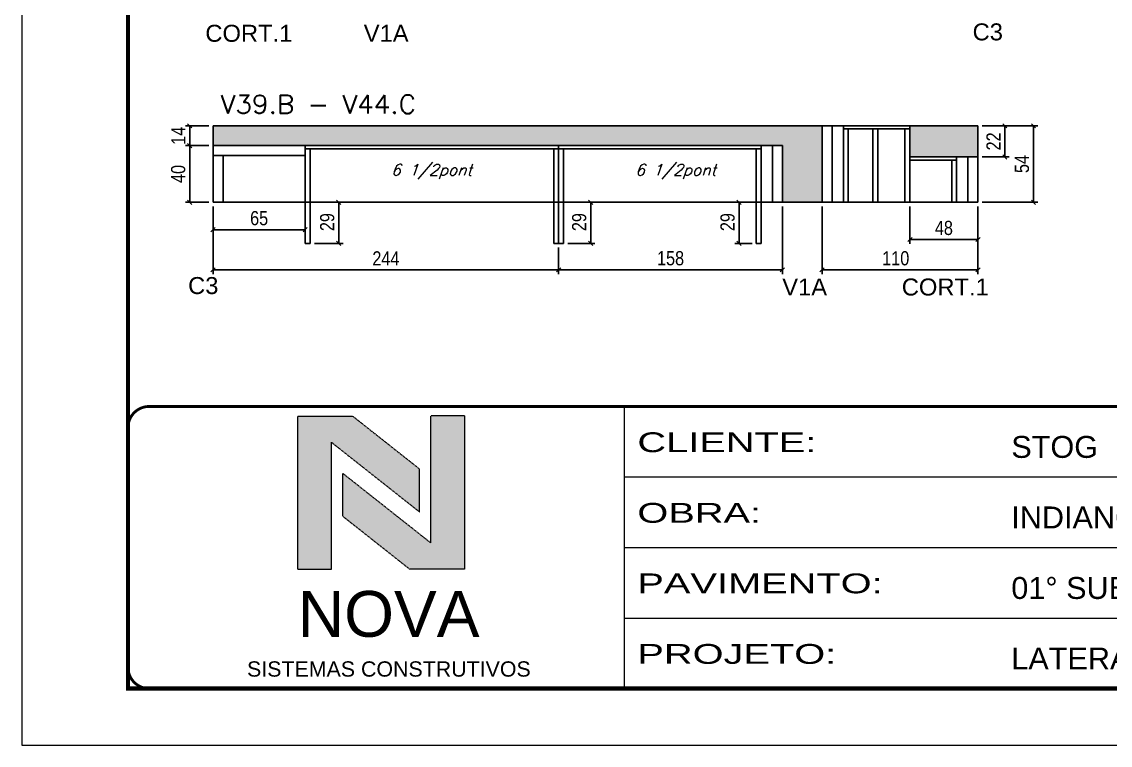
# Model space of a CAD drawing. Extents: x 0 to 6325, y 10169 to 19307.
# Drawn here: x 0 to 769, y 11317 to 11828 of the extents above; entities that cross this region are included whole.
import ezdxf

# ---------------------------------------------------------------- set-up
doc = ezdxf.new("R2010")
doc.units = 0
doc.linetypes.add('CONTINUO', pattern=[0])
doc.linetypes.add('DASHED', pattern=[0.75, 0.5, -0.25])
for name, color, linetype in [('1', 1, 'Continuous'), ('5', 5, 'Continuous'), ('COTA', 241, 'Continuous'), ('Painéis', 200, 'Continuous'), ('SARR_2.2x7', 40, 'Continuous'), ('SARR_3.5x7', 81, 'Continuous'), ('texto', 7, 'Continuous')]:
    doc.layers.add(name, color=color, linetype=linetype)
for name, color, linetype, lineweight in [('CARIMBO-LEGENDA', 75, 'Continuous', 15), ('Folhas', 255, 'Continuous', 9), ('SARRAFO DE PRESSAO', 251, 'DASHED', 9), ('Texto Seção', 7, 'Continuous', 15)]:
    doc.layers.add(name, color=color, linetype=linetype, lineweight=lineweight)
doc.styles.add('arial', font='arial.ttf')
doc.styles.add('COTA TECNICA', font='techl___.ttf', dxfattribs={"height": 10})
doc.styles.add('REGUA-120', font='ROMANS.shx', dxfattribs={"height": 15})
doc.styles.add('Romans', font='romans.shx')
doc.styles.get("Standard").update_dxf_attribs({"font": 'arial.ttf'})
doc.styles.add('Tecnologia', font='')
doc.styles.get('Tecnologia').set_extended_font_data('Forgotten Futurist')
doc.dimstyles.new('PAINEL', dxfattribs={"dimtxt": 10, "dimasz": 3, "dimexe": 3, "dimexo": 3, "dimgap": 3, "dimtad": 1, "dimdec": 1, "dimzin": 12, "dimdsep": 46, "dimtxsty": 'COTA TECNICA', "dimblk1": 'OBLIQUE', "dimblk2": 'OBLIQUE', "dimsah": 1, "dimcen": 0.9, "dimclrd": 4, "dimclre": 4, "dimclrt": 240, "dimadec": 1, "dimazin": 3, "dimtfac": 1, "dimtdec": 1, "dimtmove": 0, "dimatfit": 3, "dimfxl": 1, "dimtolj": 1, "dimtzin": 12, "dimarcsym": 0})

# ---------------------------------------------------------------- blocks, each defined once
blk = doc.blocks.new('A$C64660E27')
at = {"layer": 'COTA', "true_color": 0x1a1a1a}
h = blk.add_hatch(color=250, dxfattribs=at)
h.dxf.hatch_style = 1
h.paths.add_polyline_path([(185.36, -11.63), (142.39, -11.63), (142.39, -131.63), (168.79, -131.63), (168.79, -32.18), (237.73, -86.68), (237.73, -53.03)])
at = {"layer": 'COTA'}
h = blk.add_hatch(color=20, dxfattribs=at)
h.dxf.hatch_style = 1
h.paths.add_polyline_path([(273.01, -11.43), (246.61, -11.43), (246.61, -111.07), (177.67, -56.57), (177.67, -90.22), (230.04, -131.63), (273.01, -131.63)])
for p, q in [((142.39, -131.63), (142.39, -11.63)), ((142.39, -11.63), (185.36, -11.63)), ((185.36, -11.63), (237.73, -53.03)), ((273.01, -11.43), (246.61, -11.43)), ((246.61, -111.07), (246.61, -11.43)), ((273.01, -11.43), (273.01, -131.63)), ((168.79, -32.18), (237.73, -86.68)), ((168.79, -131.63), (168.79, -32.18)), ((246.61, -111.07), (177.67, -56.57)), ((177.67, -90.22), (177.67, -56.57)), ((237.73, -86.68), (237.73, -53.03)), ((230.04, -131.63), (177.67, -90.22)), ((142.39, -131.63), (168.79, -131.63)), ((273.01, -131.63), (230.04, -131.63))]:
    blk.add_line(p, q)
at = {"layer": 'CARIMBO-LEGENDA', "color": 7, "linetype": 'Continuous', "ltscale": 100, "style": 'arial'}
blk.add_text('NOVA', height=36, dxfattribs=at).set_placement((142.39, -184.81))
at = {"layer": 'CARIMBO-LEGENDA', "color": 7, "linetype": 'Continuous', "style": 'arial'}
blk.add_text('SISTEMAS CONSTRUTIVOS', height=12, dxfattribs=at).set_placement((102.51, -216.03))
blk = doc.blocks.new('9999999999')
at = {"color": 30, "linetype": 'CONTINUO'}
for p, q in [((98564.56, 34230.21), (98564.56, 34429.45)), ((98564.56, 34379.64), (99583.98, 34379.64)), ((98564.56, 34329.83), (99487.98, 34329.83)), ((98564.56, 34280.02), (99487.98, 34280.02))]:
    blk.add_line(p, q, dxfattribs=at)
at = {"color": 30, "linetype": 'CONTINUO', "const_width": 2}
blk.add_lwpolyline([(99583.98, 34230.21), (99583.98, 34414.45, 0.414214), (99568.98, 34429.45), (98228.98, 34429.45, 0.414214), (98213.98, 34414.45), (98213.98, 34245.21, 0.414214), (98228.98, 34230.21), (99583.98, 34230.21)], format="xyb", dxfattribs=at)
at = {"layer": 'Folhas'}
blk.add_lwpolyline([(98138.98, 34190.21), (99623.98, 34190.21), (99623.98, 35240.21), (98138.98, 35240.21)], close=True, dxfattribs=at)
at = {"layer": 'Folhas', "color": 30, "const_width": 3}
blk.add_lwpolyline([(98213.98, 34230.21), (99583.98, 34230.21), (99583.98, 35200.21), (98213.98, 35200.21)], close=True, dxfattribs=at)
at = {"xscale": 0.9, "yscale": 0.9, "zscale": 0.9}
blk.add_blockref('A$C64660E27', (98205.77, 34433.07), dxfattribs=at)
at = {"color": 7, "linetype": 'Continuous', "ltscale": 5, "style": 'arial'}
for s, height, p in [('STOG', 15.483, (98837.68, 34393.13)), ('INDIANOPOLIS', 15.4829, (98837.68, 34343.32)), ('01° SUBSOLO - PERIFERIA - TRECHO 3', 15.4829, (98837.68, 34293.51)), ('LATERAL DE VIGAS', 15.4829, (98837.68, 34243.7))]:
    blk.add_text(s, height=height, dxfattribs=at).set_placement(p)
at = {"layer": 'Folhas', "color": 7, "style": 'Tecnologia', "width": 1.5}
for s, p in [('CLIENTE:', (98573.65, 34397.17)), ('OBRA:', (98573.65, 34347.31)), ('PAVIMENTO:', (98573.65, 34297.5)), ('PROJETO:', (98573.65, 34247.69))]:
    blk.add_text(s, height=14, dxfattribs=at).set_placement(p)
blk = doc.blocks.new('_Oblique')
at = {"layer": '1', "color": 0, "lineweight": -2}
blk.add_line((-0.5, -0.5), (0.5, 0.5), dxfattribs=at)
blk = doc.blocks.new('*D441')
at = {"layer": 'COTA', "color": 4, "linetype": 'ByBlock', "lineweight": -2, "transparency": 16777216}
for p, q in [((135.1, 11697.55), (135.1, 11649.83)), ((379.1, 11668.55), (379.1, 11649.83)), ((135.1, 11652.83), (379.1, 11652.83))]:
    blk.add_line(p, q, dxfattribs=at)
at = {"layer": 'Defpoints', "color": 0, "linetype": 'ByBlock', "transparency": 16777216}
for p in [(135.1, 11700.55), (379.1, 11671.55), (379.1, 11652.83)]:
    blk.add_point(p, dxfattribs=at)
at = {"layer": 'COTA', "color": 4, "linetype": 'ByBlock', "lineweight": -2, "transparency": 16777216, "xscale": 3, "yscale": 3, "zscale": 3, "rotation": 180}
blk.add_blockref('_Oblique', (135.1, 11652.83), dxfattribs=at)
at = {"layer": 'COTA', "color": 4, "linetype": 'ByBlock', "lineweight": -2, "transparency": 16777216, "xscale": 3, "yscale": 3, "zscale": 3}
blk.add_blockref('_Oblique', (379.1, 11652.83), dxfattribs=at)
at = {"layer": 'COTA', "color": 240, "linetype": 'ByBlock', "transparency": 16777216, "insert": (257.1, 11660.91), "char_height": 10, "attachment_point": 5, "style": 'COTA TECNICA'}
blk.add_mtext('\\A1;244', dxfattribs=at)
blk = doc.blocks.new('*D442')
at = {"layer": 'COTA', "color": 4, "linetype": 'ByBlock', "lineweight": -2, "transparency": 16777216}
for p, q in [((537.12, 11697.55), (537.12, 11649.83)), ((379.1, 11668.55), (379.1, 11649.83)), ((379.1, 11652.83), (537.12, 11652.83))]:
    blk.add_line(p, q, dxfattribs=at)
at = {"layer": 'Defpoints', "color": 0, "linetype": 'ByBlock', "transparency": 16777216}
for p in [(537.12, 11700.55), (379.1, 11671.55), (537.12, 11652.83)]:
    blk.add_point(p, dxfattribs=at)
at = {"layer": 'COTA', "color": 4, "linetype": 'ByBlock', "lineweight": -2, "transparency": 16777216, "xscale": 3, "yscale": 3, "zscale": 3, "rotation": 180}
blk.add_blockref('_Oblique', (379.1, 11652.83), dxfattribs=at)
at = {"layer": 'COTA', "color": 4, "linetype": 'ByBlock', "lineweight": -2, "transparency": 16777216, "xscale": 3, "yscale": 3, "zscale": 3}
blk.add_blockref('_Oblique', (537.12, 11652.83), dxfattribs=at)
at = {"layer": 'COTA', "color": 240, "linetype": 'ByBlock', "transparency": 16777216, "insert": (458.11, 11660.96), "char_height": 10, "width": 210.731, "attachment_point": 5, "style": 'COTA TECNICA'}
blk.add_mtext('\\A1;158', dxfattribs=at)
blk = doc.blocks.new('*D399')
at = {"layer": 'COTA', "color": 4, "lineweight": -2, "transparency": 16777216}
for p, q in [((565.12, 11697.55), (565.12, 11649.83)), ((675.12, 11693.86), (675.12, 11649.83)), ((565.12, 11652.83), (675.12, 11652.83))]:
    blk.add_line(p, q, dxfattribs=at)
at = {"layer": 'Defpoints', "color": 0, "transparency": 16777216}
for p in [(565.12, 11700.55), (675.12, 11696.86), (675.12, 11652.83)]:
    blk.add_point(p, dxfattribs=at)
at = {"layer": 'COTA', "color": 4, "lineweight": -2, "transparency": 16777216, "xscale": 3, "yscale": 3, "zscale": 3, "rotation": 180}
blk.add_blockref('_Oblique', (565.12, 11652.83), dxfattribs=at)
at = {"layer": 'COTA', "color": 4, "lineweight": -2, "transparency": 16777216, "xscale": 3, "yscale": 3, "zscale": 3}
blk.add_blockref('_Oblique', (675.12, 11652.83), dxfattribs=at)
at = {"layer": 'COTA', "color": 240, "transparency": 16777216, "insert": (617.12, 11660.94), "char_height": 10, "attachment_point": 5, "style": 'COTA TECNICA'}
blk.add_mtext('\\A1;110', dxfattribs=at)
blk = doc.blocks.new('*D858')
at = {"layer": 'COTA', "color": 4, "lineweight": -2, "transparency": 16777216}
for p, q in [((627.12, 11697.55), (627.12, 11671.27)), ((675.12, 11697.55), (675.12, 11671.27)), ((627.12, 11674.27), (675.12, 11674.27))]:
    blk.add_line(p, q, dxfattribs=at)
at = {"layer": 'Defpoints', "color": 0, "transparency": 16777216}
for p in [(627.12, 11700.55), (675.12, 11700.55), (675.12, 11674.27)]:
    blk.add_point(p, dxfattribs=at)
at = {"layer": 'COTA', "color": 4, "lineweight": -2, "transparency": 16777216, "xscale": 3, "yscale": 3, "zscale": 3, "rotation": 180}
blk.add_blockref('_Oblique', (627.12, 11674.27), dxfattribs=at)
at = {"layer": 'COTA', "color": 4, "lineweight": -2, "transparency": 16777216, "xscale": 3, "yscale": 3, "zscale": 3}
blk.add_blockref('_Oblique', (675.12, 11674.27), dxfattribs=at)
at = {"layer": 'COTA', "color": 240, "transparency": 16777216, "insert": (651.12, 11682.36), "char_height": 10, "attachment_point": 5, "style": 'COTA TECNICA'}
blk.add_mtext('\\A1;48', dxfattribs=at)
blk = doc.blocks.new('*D859')
at = {"layer": 'COTA', "color": 4, "lineweight": -2, "transparency": 16777216}
for p, q in [((385.6, 11700.55), (404.72, 11700.55)), ((401.72, 11671.55), (401.72, 11700.55)), ((385.6, 11671.55), (404.72, 11671.55))]:
    blk.add_line(p, q, dxfattribs=at)
at = {"layer": 'Defpoints', "color": 0, "transparency": 16777216}
for p in [(382.6, 11700.55), (401.72, 11700.55), (382.6, 11671.55)]:
    blk.add_point(p, dxfattribs=at)
at = {"layer": 'COTA', "color": 4, "lineweight": -2, "transparency": 16777216, "xscale": 3, "yscale": 3, "zscale": 3}
for p, rotation in [((401.72, 11700.55), 90), ((401.72, 11671.55), 270)]:
    blk.add_blockref('_Oblique', p, dxfattribs=dict(at, rotation=rotation))
at = {"layer": 'COTA', "color": 240, "transparency": 16777216, "insert": (393.63, 11686.55), "char_height": 10, "attachment_point": 5, "rotation": 90, "style": 'COTA TECNICA'}
blk.add_mtext('\\A1;29', dxfattribs=at)
blk = doc.blocks.new('*D860')
at = {"layer": 'COTA', "color": 4, "lineweight": -2, "transparency": 16777216}
for p, q in [((515.62, 11700.55), (503.49, 11700.55)), ((506.49, 11671.55), (506.49, 11700.55)), ((515.62, 11671.55), (503.49, 11671.55))]:
    blk.add_line(p, q, dxfattribs=at)
at = {"layer": 'Defpoints', "color": 0, "transparency": 16777216}
for p in [(506.49, 11700.55), (518.62, 11700.55), (518.62, 11671.55)]:
    blk.add_point(p, dxfattribs=at)
at = {"layer": 'COTA', "color": 4, "lineweight": -2, "transparency": 16777216, "xscale": 3, "yscale": 3, "zscale": 3}
for p, rotation in [((506.49, 11700.55), 90), ((506.49, 11671.55), 270)]:
    blk.add_blockref('_Oblique', p, dxfattribs=dict(at, rotation=rotation))
at = {"layer": 'COTA', "color": 240, "transparency": 16777216, "insert": (498.4, 11686.55), "char_height": 10, "attachment_point": 5, "rotation": 90, "style": 'COTA TECNICA'}
blk.add_mtext('\\A1;29', dxfattribs=at)
blk = doc.blocks.new('*D861')
at = {"layer": 'COTA', "color": 4, "lineweight": -2, "transparency": 16777216}
for p, q in [((206.6, 11700.55), (226.83, 11700.55)), ((223.83, 11671.55), (223.83, 11700.55)), ((206.6, 11671.55), (226.83, 11671.55))]:
    blk.add_line(p, q, dxfattribs=at)
at = {"layer": 'Defpoints', "color": 0, "transparency": 16777216}
for p in [(203.6, 11700.55), (223.83, 11700.55), (203.6, 11671.55)]:
    blk.add_point(p, dxfattribs=at)
at = {"layer": 'COTA', "color": 4, "lineweight": -2, "transparency": 16777216, "xscale": 3, "yscale": 3, "zscale": 3}
for p, rotation in [((223.83, 11700.55), 90), ((223.83, 11671.55), 270)]:
    blk.add_blockref('_Oblique', p, dxfattribs=dict(at, rotation=rotation))
at = {"layer": 'COTA', "color": 240, "transparency": 16777216, "insert": (215.75, 11686.55), "char_height": 10, "attachment_point": 5, "rotation": 90, "style": 'COTA TECNICA'}
blk.add_mtext('\\A1;29', dxfattribs=at)
blk = doc.blocks.new('*D862')
at = {"layer": 'COTA', "color": 4, "lineweight": -2, "transparency": 16777216}
for p, q in [((678.12, 11754.55), (717.36, 11754.55)), ((714.36, 11700.55), (714.36, 11754.55)), ((678.12, 11700.55), (717.36, 11700.55))]:
    blk.add_line(p, q, dxfattribs=at)
at = {"layer": 'Defpoints', "color": 0, "transparency": 16777216}
for p in [(675.12, 11754.55), (714.36, 11754.55), (675.12, 11700.55)]:
    blk.add_point(p, dxfattribs=at)
at = {"layer": 'COTA', "color": 4, "lineweight": -2, "transparency": 16777216, "xscale": 3, "yscale": 3, "zscale": 3}
for p, rotation in [((714.36, 11754.55), 90), ((714.36, 11700.55), 270)]:
    blk.add_blockref('_Oblique', p, dxfattribs=dict(at, rotation=rotation))
at = {"layer": 'COTA', "color": 240, "transparency": 16777216, "insert": (706.25, 11727.55), "char_height": 10, "attachment_point": 5, "rotation": 90, "style": 'COTA TECNICA'}
blk.add_mtext('\\A1;54', dxfattribs=at)
blk = doc.blocks.new('*D863')
at = {"layer": 'COTA', "color": 4, "lineweight": -2, "transparency": 16777216}
for p, q in [((135.1, 11697.55), (135.1, 11678.15)), ((200.1, 11697.55), (200.1, 11678.15)), ((135.1, 11681.15), (200.1, 11681.15))]:
    blk.add_line(p, q, dxfattribs=at)
at = {"layer": 'Defpoints', "color": 0, "transparency": 16777216}
for p in [(135.1, 11700.55), (200.1, 11700.55), (200.1, 11681.15)]:
    blk.add_point(p, dxfattribs=at)
at = {"layer": 'COTA', "color": 4, "lineweight": -2, "transparency": 16777216, "xscale": 3, "yscale": 3, "zscale": 3, "rotation": 180}
blk.add_blockref('_Oblique', (135.1, 11681.15), dxfattribs=at)
at = {"layer": 'COTA', "color": 4, "lineweight": -2, "transparency": 16777216, "xscale": 3, "yscale": 3, "zscale": 3}
blk.add_blockref('_Oblique', (200.1, 11681.15), dxfattribs=at)
at = {"layer": 'COTA', "color": 240, "transparency": 16777216, "insert": (167.6, 11689.26), "char_height": 10, "attachment_point": 5, "style": 'COTA TECNICA'}
blk.add_mtext('\\A1;65', dxfattribs=at)
blk = doc.blocks.new('*D912')
at = {"layer": 'COTA', "color": 4, "lineweight": -2, "transparency": 16777216}
for p, q in [((678.12, 11754.55), (697.15, 11754.55)), ((694.15, 11732.55), (694.15, 11754.55)), ((678.12, 11732.55), (697.15, 11732.55))]:
    blk.add_line(p, q, dxfattribs=at)
at = {"layer": 'Defpoints', "color": 0, "transparency": 16777216}
for p in [(675.12, 11754.55), (694.15, 11754.55), (675.12, 11732.55)]:
    blk.add_point(p, dxfattribs=at)
at = {"layer": 'COTA', "color": 4, "lineweight": -2, "transparency": 16777216, "xscale": 3, "yscale": 3, "zscale": 3}
for p, rotation in [((694.15, 11754.55), 90), ((694.15, 11732.55), 270)]:
    blk.add_blockref('_Oblique', p, dxfattribs=dict(at, rotation=rotation))
at = {"layer": 'COTA', "color": 240, "transparency": 16777216, "insert": (686.15, 11743.55), "char_height": 10, "attachment_point": 5, "rotation": 90, "style": 'COTA TECNICA'}
blk.add_mtext('\\A1;22', dxfattribs=at)
blk = doc.blocks.new('*D913')
at = {"layer": 'COTA', "color": 4, "lineweight": -2, "transparency": 16777216}
for p, q in [((132.1, 11740.55), (115.61, 11740.55)), ((118.61, 11700.55), (118.61, 11740.55)), ((132.1, 11700.55), (115.61, 11700.55))]:
    blk.add_line(p, q, dxfattribs=at)
at = {"layer": 'Defpoints', "color": 0, "transparency": 16777216}
for p in [(118.61, 11740.55), (135.1, 11740.55), (135.1, 11700.55)]:
    blk.add_point(p, dxfattribs=at)
at = {"layer": 'COTA', "color": 4, "lineweight": -2, "transparency": 16777216, "xscale": 3, "yscale": 3, "zscale": 3}
for p, rotation in [((118.61, 11740.55), 90), ((118.61, 11700.55), 270)]:
    blk.add_blockref('_Oblique', p, dxfattribs=dict(at, rotation=rotation))
at = {"layer": 'COTA', "color": 240, "transparency": 16777216, "insert": (110.5, 11720.55), "char_height": 10, "attachment_point": 5, "rotation": 90, "style": 'COTA TECNICA'}
blk.add_mtext('\\A1;40', dxfattribs=at)
blk = doc.blocks.new('*D914')
at = {"layer": 'COTA', "color": 4, "lineweight": -2, "transparency": 16777216}
for p, q in [((132.1, 11754.55), (115.61, 11754.55)), ((118.61, 11754.55), (118.61, 11740.55)), ((132.1, 11740.55), (115.61, 11740.55))]:
    blk.add_line(p, q, dxfattribs=at)
at = {"layer": 'Defpoints', "color": 0, "transparency": 16777216}
for p in [(135.1, 11754.55), (118.61, 11740.55), (135.1, 11740.55)]:
    blk.add_point(p, dxfattribs=at)
at = {"layer": 'COTA', "color": 4, "lineweight": -2, "transparency": 16777216, "xscale": 3, "yscale": 3, "zscale": 3}
for p, rotation in [((118.61, 11754.55), 90), ((118.61, 11740.55), 270)]:
    blk.add_blockref('_Oblique', p, dxfattribs=dict(at, rotation=rotation))
at = {"layer": 'COTA', "color": 240, "transparency": 16777216, "insert": (110.53, 11747.55), "char_height": 10, "attachment_point": 5, "rotation": 90, "style": 'COTA TECNICA'}
blk.add_mtext('\\A1;14', dxfattribs=at)

msp = doc.modelspace()

# ---------------------------------------------------------------- hatches: boundary and pattern name
at = {"layer": 'COTA'}
h = msp.add_hatch(dxfattribs=at)
h.set_pattern_fill('AR-CONC', color=241, scale=0.03)
h.paths.add_polyline_path([(537.12, 11700.55), (565.12, 11700.55), (565.12, 11754.55), (135.1, 11754.55), (135.1, 11740.55), (537.12, 11740.55)])
h.paths.add_polyline_path([(627.12, 11754.55), (627.12, 11732.55), (675.12, 11732.55), (675.12, 11754.55)])

# ---------------------------------------------------------------- linework, layer by layer
for p, q in [((135.1, 11740.55), (135.1, 11754.55)), ((135.1, 11754.55), (565.12, 11754.55)), ((627.12, 11754.55), (675.12, 11754.55)), ((675.12, 11732.55), (675.12, 11754.55)), ((627.12, 11732.55), (627.12, 11700.55)), ((537.12, 11700.55), (565.12, 11700.55)), ((375.6, 11671.55), (382.6, 11671.55)), ((518.62, 11671.55), (522.12, 11671.55))]:
    msp.add_line(p, q, dxfattribs=at)
at = {"layer": 'Painéis', "linetype": 'ByBlock'}
for p, q in [((565.12, 11754.55), (627.12, 11754.55)), ((565.12, 11700.55), (565.12, 11754.55)), ((627.12, 11754.55), (627.12, 11732.55)), ((135.1, 11740.55), (537.12, 11740.55)), ((135.1, 11700.55), (135.1, 11740.55)), ((379.1, 11671.55), (379.1, 11740.55)), ((537.12, 11700.55), (537.12, 11740.55)), ((675.12, 11732.55), (627.12, 11732.55)), ((675.12, 11700.55), (675.12, 11732.55)), ((135.1, 11700.55), (537.12, 11700.55)), ((565.12, 11700.55), (675.12, 11700.55))]:
    msp.add_line(p, q, dxfattribs=at)
at = {"layer": 'SARR_2.2x7', "linetype": 'Continuous'}
for p, q in [((572.12, 11700.55), (572.12, 11754.55)), ((580.12, 11752.35), (627.12, 11752.35)), ((200.1, 11738.35), (379.1, 11738.35)), ((379.1, 11738.35), (522.12, 11738.35)), ((530.12, 11700.55), (530.12, 11740.55)), ((135.1, 11733.55), (200.1, 11733.55)), ((142.1, 11700.55), (142.1, 11733.55)), ((627.12, 11730.35), (660.12, 11730.35)), ((668.12, 11700.55), (668.12, 11732.55))]:
    msp.add_line(p, q, dxfattribs=at)
at = {"layer": 'SARR_3.5x7'}
for p, q in [((580.12, 11700.55), (580.12, 11754.55)), ((583.62, 11700.55), (583.62, 11752.35)), ((601.03, 11752.35), (601.03, 11700.55)), ((604.53, 11752.35), (604.53, 11700.55)), ((623.62, 11752.35), (623.62, 11700.55)), ((200.1, 11740.55), (200.1, 11671.55)), ((203.6, 11738.35), (203.6, 11671.55)), ((375.6, 11738.35), (375.6, 11671.55)), ((382.6, 11738.35), (382.6, 11671.55)), ((518.62, 11738.35), (518.62, 11671.55)), ((522.12, 11671.55), (522.12, 11740.55)), ((656.62, 11730.35), (656.62, 11700.55)), ((660.12, 11732.55), (660.12, 11700.55)), ((656.62, 11700.55), (660.12, 11700.55)), ((200.1, 11671.55), (203.6, 11671.55))]:
    msp.add_line(p, q, dxfattribs=at)

# ---------------------------------------------------------------- block references
at = {"layer": 'SARRAFO DE PRESSAO', "color": 6, "linetype": 'ByBlock'}
msp.add_blockref('9999999999', (-98138.98, -22873.08), dxfattribs=at)

# ---------------------------------------------------------------- texts
at = {"layer": '5', "linetype": 'Continuous'}
for s, rotation, p in [('CORT.1', 0.00004, (129.62, 11813.87)), ('V1A', 0.00004, (241.47, 11813.87)), ('C3', 0.00004, (671.39, 11814.88)), ('C3', 359.99996, (117.45, 11635.73)), ('V1A', 359.99996, (536.97, 11634.72)), ('CORT.1', 359.99996, (621.37, 11634.72))]:
    msp.add_text(s, height=12, rotation=rotation, dxfattribs=at).set_placement(p)
at = {"layer": 'texto', "color": 2, "char_height": 8, "attachment_point": 5, "style": 'Romans'}
for insert in [(289.32, 11722.13), (461.68, 11722.13)]:
    msp.add_mtext('{\\Q19;\\C256;6 1/2pont}', dxfattribs=dict(at, insert=insert))
at = {"layer": 'Texto Seção', "style": 'REGUA-120', "width": 1.05}
msp.add_text('V39.B - V44.C', height=13, dxfattribs=at).set_placement((140.33, 11763.28))

# ---------------------------------------------------------------- dimensions: what is measured, and where the dimension line sits
at = {"layer": 'COTA'}
for base, p1, p2, picture, middle in [((118.61, 11740.55), (135.1, 11754.55), (135.1, 11740.55), '*D914', (118.61, 11747.55)), ((223.83, 11700.55), (203.6, 11671.55), (203.6, 11700.55), '*D861', (223.83, 11686.55)), ((401.72, 11700.55), (382.6, 11671.55), (382.6, 11700.55), '*D859', (401.72, 11686.55)), ((506.49, 11700.55), (518.62, 11671.55), (518.62, 11700.55), '*D860', (506.49, 11686.55))]:
    dim = msp.add_linear_dim(base=base, p1=p1, p2=p2, angle=90, dimstyle='PAINEL', dxfattribs=at)
    dim.commit()
    dim.dimension.update_dxf_attribs({"geometry": picture, "text_midpoint": middle, "dimtype": 160})
for base, p1, p2, picture, middle in [((714.36, 11754.55), (675.12, 11700.55), (675.12, 11754.55), '*D862', (706.25, 11727.55)), ((694.15, 11754.55), (675.12, 11732.55), (675.12, 11754.55), '*D912', (686.15, 11743.55)), ((118.61, 11740.55), (135.1, 11700.55), (135.1, 11740.55), '*D913', (110.5, 11720.55))]:
    dim = msp.add_linear_dim(base=base, p1=p1, p2=p2, angle=90, dimstyle='PAINEL', dxfattribs=at)
    dim.commit()
    dim.dimension.update_dxf_attribs({"geometry": picture, "text_midpoint": middle})
at = {"layer": 'COTA', "linetype": 'ByBlock'}
dim = msp.add_linear_dim(base=(379.1, 11652.83), p1=(135.1, 11700.55), p2=(379.1, 11671.55), dimstyle='PAINEL', dxfattribs=at)
dim.commit()
dim.dimension.update_dxf_attribs({"geometry": '*D441', "text_midpoint": (257.1, 11660.91)})
at = {"layer": 'COTA'}
for base, p1, p2, picture, middle in [((200.1, 11681.15), (135.1, 11700.55), (200.1, 11700.55), '*D863', (167.6, 11689.26)), ((675.12, 11674.27), (627.12, 11700.55), (675.12, 11700.55), '*D858', (651.12, 11682.36))]:
    dim = msp.add_linear_dim(base=base, p1=p1, p2=p2, dimstyle='PAINEL', dxfattribs=at)
    dim.commit()
    dim.dimension.update_dxf_attribs({"geometry": picture, "text_midpoint": middle})
at = {"layer": 'COTA', "linetype": 'ByBlock'}
dim = msp.add_linear_dim(base=(537.12, 11652.83), p1=(379.1, 11671.55), p2=(537.12, 11700.55), dimstyle='PAINEL', override={"dimtmove": 1}, dxfattribs=at)
dim.commit()
dim.dimension.update_dxf_attribs({"geometry": '*D442', "text_midpoint": (458.11, 11660.96)})
at = {"layer": 'COTA'}
dim = msp.add_linear_dim(base=(675.12, 11652.83), p1=(565.12, 11700.55), p2=(675.12, 11696.86), dimstyle='PAINEL', dxfattribs=at)
dim.commit()
dim.dimension.update_dxf_attribs({"geometry": '*D399', "text_midpoint": (617.12, 11652.83), "dimtype": 160})

doc.saveas('drawing.dxf')
